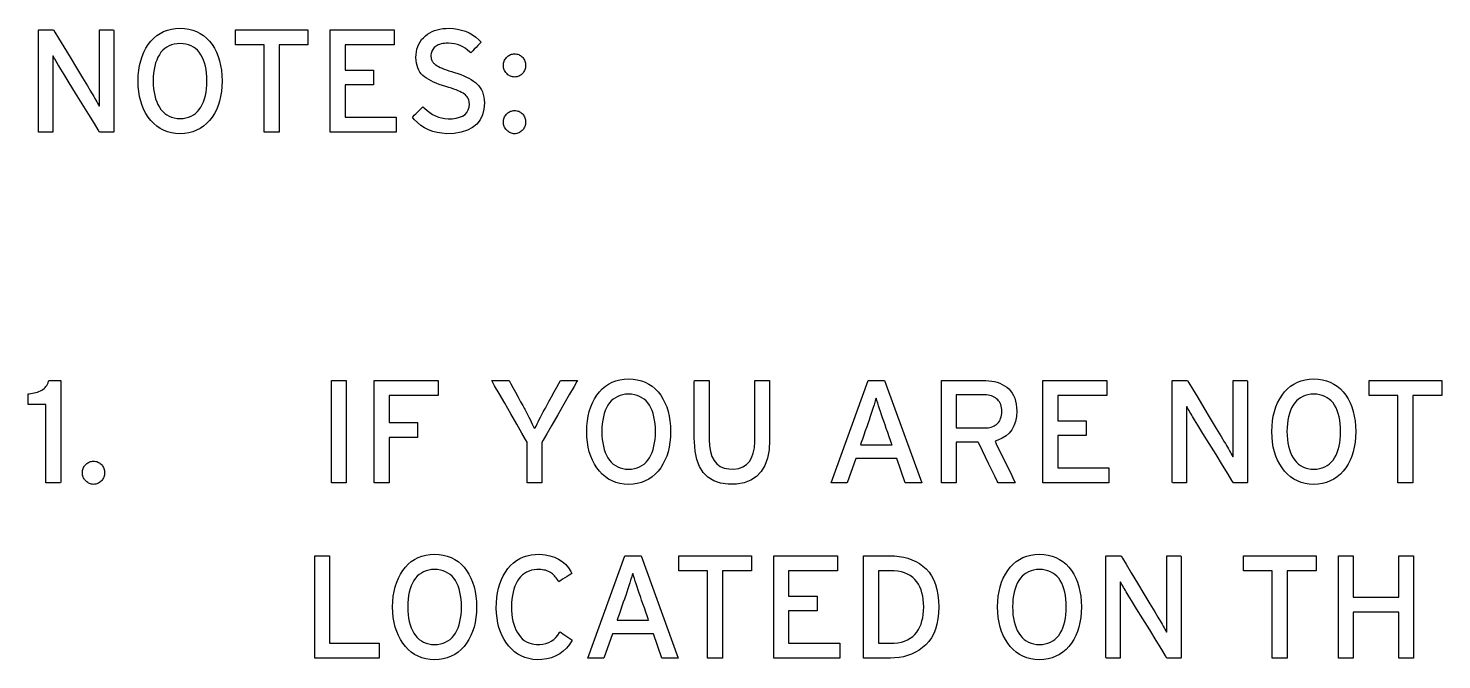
# Model space of a CAD drawing. Extents: x 1 to 47.7, y 0.2 to 35.
# Drawn here: x 1.015 to 4.641, y 27.646 to 29.267 of the extents above; entities that cross this region are included whole.
import ezdxf

# ---------------------------------------------------------------- set-up
doc = ezdxf.new("R2010")
doc.units = 0
doc.header["$MEASUREMENT"] = 0
doc.layers.add('7_0_____DWG', color=7, linetype='CONTINUOUS')

msp = doc.modelspace()

# ---------------------------------------------------------------- linework, layer by layer
at = {"layer": '7_0_____DWG'}
for points in [[(1.5121, 29.1313), (1.5116, 29.1173), (1.5104, 29.104), (1.5083, 29.0914), (1.5055, 29.0794), (1.502, 29.0682), (1.4976, 29.0576), (1.4925, 29.0477), (1.4866, 29.0384), (1.4799, 29.0298), (1.4725, 29.022), (1.4645, 29.0152), (1.4559, 29.0095), (1.4468, 29.0047), (1.437, 29.001), (1.4267, 28.9982), (1.4158, 28.9965), (1.4042, 28.9958), (1.3928, 28.9965), (1.382, 28.9982), (1.3718, 29.001), (1.3621, 29.0047), (1.3531, 29.0095), (1.3447, 29.0152), (1.3368, 29.022), (1.3296, 29.0298), (1.3229, 29.0384), (1.3168, 29.0477), (1.3116, 29.0576), (1.3071, 29.0682), (1.3035, 29.0794), (1.3006, 29.0914), (1.2985, 29.104), (1.2973, 29.1173), (1.2968, 29.1313), (1.2973, 29.1452), (1.2985, 29.1586), (1.3006, 29.1712), (1.3035, 29.1832), (1.3071, 29.1945), (1.3116, 29.2052), (1.3168, 29.2152), (1.3229, 29.2246), (1.3296, 29.2333), (1.3368, 29.2409), (1.3447, 29.2476), (1.3531, 29.2532), (1.3621, 29.2579), (1.3718, 29.2616), (1.382, 29.2642), (1.3928, 29.2659), (1.4042, 29.2666), (1.4158, 29.2659), (1.4267, 29.2642), (1.437, 29.2616), (1.4468, 29.2579), (1.4559, 29.2532), (1.4645, 29.2476), (1.4725, 29.2409), (1.4799, 29.2333), (1.4866, 29.2246), (1.4925, 29.2152), (1.4976, 29.2052), (1.502, 29.1945), (1.5055, 29.1832), (1.5083, 29.1712), (1.5104, 29.1586), (1.5116, 29.1452)], [(2.185, 29.0753), (2.1839, 29.0588), (2.1804, 29.0441), (2.1744, 29.0314), (2.1659, 29.0207), (2.155, 29.0118), (2.1416, 29.0049), (2.1258, 28.9999), (2.1075, 28.9968), (2.0884, 28.9959), (2.0759, 28.9969), (2.064, 28.9989), (2.0527, 29.0019), (2.042, 29.006), (2.0319, 29.0111), (2.0224, 29.0172), (2.0135, 29.0244), (2.0052, 29.0326), (2.0006, 29.0383), (2.0022, 29.04), (2.0053, 29.0431), (2.0094, 29.0471), (2.014, 29.0517), (2.0185, 29.0562), (2.0226, 29.0603), (2.0258, 29.0635), (2.0275, 29.0652), (2.0314, 29.0615), (2.038, 29.0554), (2.0449, 29.05), (2.0521, 29.0454), (2.0595, 29.0416), (2.0672, 29.0386), (2.0752, 29.0364), (2.0834, 29.0349), (2.0918, 29.0342), (2.1026, 29.0345), (2.1129, 29.0357), (2.1217, 29.038), (2.1293, 29.0412), (2.1355, 29.0454), (2.1403, 29.0506), (2.1437, 29.0568), (2.1458, 29.0639), (2.1466, 29.0721), (2.1464, 29.0757), (2.146, 29.0789), (2.1452, 29.082), (2.1441, 29.0849), (2.1427, 29.0877), (2.1409, 29.0904), (2.1388, 29.0929), (2.1365, 29.0953), (2.1337, 29.0976), (2.1304, 29.0998), (2.1267, 29.102), (2.1224, 29.1042), (2.1176, 29.1064), (2.1124, 29.1085), (2.1067, 29.1106), (2.1005, 29.1127), (2.0938, 29.1148), (2.0861, 29.117), (2.0775, 29.1196), (2.0694, 29.1224), (2.0618, 29.1253), (2.0547, 29.1284), (2.0482, 29.1316), (2.0422, 29.1349), (2.0367, 29.1384), (2.0317, 29.142), (2.0272, 29.1457), (2.0232, 29.1498), (2.0197, 29.1543), (2.0168, 29.1593), (2.0143, 29.1648), (2.0124, 29.1707), (2.011, 29.1771), (2.01, 29.184), (2.0096, 29.1913), (2.0098, 29.199), (2.0107, 29.2063), (2.0121, 29.2133), (2.0142, 29.2199), (2.0168, 29.2261), (2.0201, 29.2319), (2.0241, 29.2374), (2.0286, 29.2424), (2.0337, 29.2471), (2.0392, 29.2512), (2.0449, 29.2548), (2.051, 29.2579), (2.0574, 29.2605), (2.0641, 29.2627), (2.0711, 29.2644), (2.0785, 29.2656), (2.0862, 29.2663), (2.0946, 29.2666), (2.1057, 29.266), (2.1165, 29.2644), (2.1267, 29.262), (2.1365, 29.2587), (2.1459, 29.2545), (2.1548, 29.2494), (2.1632, 29.2434), (2.1712, 29.2365), (2.1766, 29.2309), (2.1751, 29.2294), (2.1722, 29.2263), (2.1682, 29.2222), (2.1637, 29.2176), (2.1592, 29.2129), (2.1551, 29.2086), (2.1518, 29.2052), (2.15, 29.2033), (2.1472, 29.2057), (2.1417, 29.2107), (2.1358, 29.2152), (2.1295, 29.2189), (2.123, 29.2221), (2.116, 29.2245), (2.1088, 29.2264), (2.1011, 29.2276), (2.0932, 29.2281), (2.0872, 29.228), (2.0825, 29.2277), (2.0781, 29.2271), (2.0741, 29.2264), (2.0703, 29.2253), (2.0669, 29.2241), (2.0638, 29.2227), (2.061, 29.221), (2.0585, 29.2191), (2.0563, 29.2169), (2.0543, 29.2146), (2.0526, 29.2122), (2.0512, 29.2097), (2.0501, 29.2071), (2.0492, 29.2043), (2.0485, 29.2014), (2.0481, 29.1985), (2.048, 29.1954), (2.0481, 29.1939), (2.0482, 29.1924), (2.0483, 29.191), (2.0486, 29.1896), (2.0488, 29.1883), (2.0492, 29.187), (2.0496, 29.1858), (2.0501, 29.1846), (2.0506, 29.1835), (2.0513, 29.1822), (2.052, 29.181), (2.0529, 29.1798), (2.0538, 29.1786), (2.0549, 29.1774), (2.0561, 29.1762), (2.0574, 29.1751), (2.0587, 29.1739), (2.0608, 29.1724), (2.064, 29.1704), (2.0677, 29.1683), (2.072, 29.1662), (2.0767, 29.1641), (2.082, 29.1619), (2.0877, 29.1598), (2.094, 29.1576), (2.1008, 29.1554), (2.1088, 29.153), (2.117, 29.1503), (2.1248, 29.1475), (2.1321, 29.1445), (2.139, 29.1414), (2.1454, 29.1381), (2.1515, 29.1347), (2.1571, 29.1311), (2.1622, 29.1274), (2.1669, 29.1234), (2.1711, 29.119), (2.1747, 29.1141), (2.1778, 29.1088), (2.1803, 29.103), (2.1823, 29.0968), (2.1837, 29.0901), (2.1846, 29.0829)], [(1.1981, 29), (1.1944, 29.006), (1.1845, 29.022), (1.1703, 29.0451), (1.1536, 29.0722), (1.1363, 29.1004), (1.1201, 29.1266), (1.107, 29.148), (1.0987, 29.1614), (1.096, 29.1658), (1.0936, 29.1699), (1.0912, 29.1739), (1.0889, 29.1777), (1.0866, 29.1815), (1.0845, 29.1852), (1.0824, 29.1887), (1.0804, 29.1921), (1.0785, 29.1954), (1.0777, 29.1933), (1.0778, 29.187), (1.0778, 29.1805), (1.0778, 29.1737), (1.0778, 29.1668), (1.0779, 29.1597), (1.078, 29.1524), (1.078, 29.1449), (1.0781, 29.1371), (1.0781, 29.1323), (1.0781, 29.1201), (1.0781, 29.1017), (1.0781, 29.0797), (1.0781, 29.0563), (1.0781, 29.0343), (1.0781, 29.0159), (1.0781, 29.0037), (1.0781, 29), (1.0764, 29), (1.0725, 29), (1.0672, 29), (1.061, 29), (1.0547, 29), (1.0489, 29), (1.0443, 29), (1.0416, 29), (1.0412, 29.0018), (1.0412, 29.0188), (1.0412, 29.0498), (1.0412, 29.0899), (1.0412, 29.1344), (1.0412, 29.1786), (1.0412, 29.2177), (1.0412, 29.2469), (1.0412, 29.2616), (1.0419, 29.2624), (1.0451, 29.2624), (1.0501, 29.2624), (1.0563, 29.2624), (1.063, 29.2624), (1.0693, 29.2624), (1.0748, 29.2624), (1.0786, 29.2624), (1.08, 29.2624), (1.0835, 29.2565), (1.0929, 29.2409), (1.1065, 29.2185), (1.1224, 29.1921), (1.1389, 29.1647), (1.1543, 29.1392), (1.1669, 29.1184), (1.1748, 29.1053), (1.1774, 29.1008), (1.1803, 29.0959), (1.183, 29.0912), (1.1856, 29.0867), (1.1881, 29.0823), (1.1905, 29.0781), (1.1927, 29.0741), (1.1949, 29.0702), (1.1969, 29.0666), (1.1977, 29.0687), (1.1976, 29.0752), (1.1975, 29.0818), (1.1975, 29.0887), (1.1974, 29.0958), (1.1974, 29.103), (1.1974, 29.1104), (1.1974, 29.118), (1.1973, 29.1258), (1.1973, 29.1306), (1.1973, 29.1428), (1.1973, 29.1611), (1.1973, 29.1831), (1.1973, 29.2063), (1.1973, 29.2283), (1.1973, 29.2466), (1.1973, 29.2587), (1.1974, 29.2624), (1.1991, 29.2624), (1.203, 29.2624), (1.2083, 29.2624), (1.2145, 29.2624), (1.2208, 29.2624), (1.2266, 29.2624), (1.2311, 29.2624), (1.2339, 29.2624), (1.2343, 29.2605), (1.2343, 29.2435), (1.2343, 29.2126), (1.2343, 29.1725), (1.2343, 29.128), (1.2343, 29.0838), (1.2343, 29.0447), (1.2343, 29.0154), (1.2343, 29.0008), (1.2336, 29), (1.2307, 29), (1.2259, 29), (1.2202, 29), (1.214, 29), (1.208, 29), (1.2029, 29), (1.1994, 29)], [(1.4733, 29.1313), (1.4731, 29.1416), (1.4723, 29.1514), (1.4711, 29.1606), (1.4694, 29.1693), (1.4673, 29.1775), (1.4646, 29.1851), (1.4615, 29.1922), (1.4579, 29.1988), (1.4538, 29.2048), (1.4492, 29.21), (1.4441, 29.2146), (1.4386, 29.2184), (1.4327, 29.2216), (1.4262, 29.2241), (1.4194, 29.2259), (1.412, 29.227), (1.4042, 29.2274), (1.3966, 29.227), (1.3894, 29.2259), (1.3827, 29.2241), (1.3763, 29.2216), (1.3705, 29.2184), (1.365, 29.2146), (1.36, 29.21), (1.3554, 29.2048), (1.3513, 29.1988), (1.3476, 29.1922), (1.3444, 29.1851), (1.3417, 29.1775), (1.3395, 29.1693), (1.3378, 29.1606), (1.3365, 29.1514), (1.3358, 29.1416), (1.3356, 29.1313), (1.3358, 29.1211), (1.3365, 29.1114), (1.3378, 29.1023), (1.3395, 29.0937), (1.3417, 29.0856), (1.3444, 29.078), (1.3476, 29.071), (1.3513, 29.0644), (1.3554, 29.0583), (1.36, 29.0529), (1.365, 29.0481), (1.3705, 29.0441), (1.3763, 29.0408), (1.3827, 29.0382), (1.3894, 29.0364), (1.3966, 29.0353), (1.4042, 29.0349), (1.412, 29.0353), (1.4194, 29.0364), (1.4262, 29.0382), (1.4327, 29.0408), (1.4386, 29.0441), (1.4441, 29.0481), (1.4492, 29.0529), (1.4538, 29.0583), (1.4579, 29.0644), (1.4615, 29.071), (1.4646, 29.078), (1.4673, 29.0856), (1.4694, 29.0937), (1.4711, 29.1023), (1.4723, 29.1114), (1.4731, 29.1211)], [(2.291, 29.171), (2.2908, 29.1681), (2.2904, 29.1654), (2.2898, 29.1628), (2.289, 29.1602), (2.288, 29.1578), (2.2867, 29.1555), (2.2853, 29.1534), (2.2836, 29.1513), (2.2818, 29.1493), (2.2798, 29.1474), (2.2777, 29.1458), (2.2754, 29.1445), (2.2731, 29.1433), (2.2706, 29.1425), (2.268, 29.1419), (2.2653, 29.1415), (2.2625, 29.1414), (2.2597, 29.1415), (2.257, 29.1419), (2.2545, 29.1425), (2.2521, 29.1433), (2.2498, 29.1445), (2.2476, 29.1458), (2.2455, 29.1474), (2.2435, 29.1493), (2.2416, 29.1513), (2.2398, 29.1534), (2.2382, 29.1555), (2.2369, 29.1578), (2.2358, 29.1602), (2.235, 29.1628), (2.2344, 29.1654), (2.234, 29.1681), (2.2339, 29.171), (2.234, 29.1739), (2.2344, 29.1767), (2.235, 29.1795), (2.2358, 29.1821), (2.2369, 29.1845), (2.2382, 29.1869), (2.2398, 29.1892), (2.2416, 29.1914), (2.2435, 29.1934), (2.2455, 29.1951), (2.2476, 29.1966), (2.2498, 29.1979), (2.2521, 29.199), (2.2545, 29.1998), (2.257, 29.2004), (2.2597, 29.2008), (2.2625, 29.201), (2.2653, 29.2008), (2.268, 29.2004), (2.2706, 29.1998), (2.2731, 29.199), (2.2754, 29.1979), (2.2777, 29.1966), (2.2798, 29.1951), (2.2818, 29.1934), (2.2836, 29.1914), (2.2853, 29.1892), (2.2867, 29.1869), (2.288, 29.1845), (2.289, 29.1821), (2.2898, 29.1795), (2.2904, 29.1767), (2.2908, 29.1739)], [(2.291, 29.0254), (2.2908, 29.0226), (2.2904, 29.0199), (2.2898, 29.0173), (2.289, 29.0148), (2.288, 29.0124), (2.2867, 29.0101), (2.2853, 29.008), (2.2836, 29.0059), (2.2818, 29.0039), (2.2798, 29.0021), (2.2777, 29.0006), (2.2754, 28.9992), (2.2731, 28.9981), (2.2706, 28.9972), (2.268, 28.9965), (2.2653, 28.996), (2.2625, 28.9958), (2.2597, 28.996), (2.257, 28.9965), (2.2545, 28.9972), (2.2521, 28.9981), (2.2498, 28.9992), (2.2476, 29.0006), (2.2455, 29.0021), (2.2435, 29.0039), (2.2416, 29.0059), (2.2398, 29.008), (2.2382, 29.0101), (2.2369, 29.0124), (2.2358, 29.0148), (2.235, 29.0173), (2.2344, 29.0199), (2.234, 29.0226), (2.2339, 29.0254), (2.234, 29.0284), (2.2344, 29.0312), (2.235, 29.034), (2.2358, 29.0366), (2.2369, 29.039), (2.2382, 29.0414), (2.2398, 29.0437), (2.2416, 29.0458), (2.2435, 29.0478), (2.2455, 29.0495), (2.2476, 29.051), (2.2498, 29.0523), (2.2521, 29.0534), (2.2545, 29.0542), (2.257, 29.0548), (2.2597, 29.0553), (2.2625, 29.0554), (2.2653, 29.0553), (2.268, 29.0548), (2.2706, 29.0542), (2.2731, 29.0534), (2.2754, 29.0523), (2.2777, 29.051), (2.2798, 29.0495), (2.2818, 29.0478), (2.2836, 29.0458), (2.2853, 29.0437), (2.2867, 29.0414), (2.288, 29.039), (2.289, 29.0366), (2.2898, 29.034), (2.2904, 29.0312), (2.2908, 29.0284)], [(1.06, 28.1), (1.06, 28.1077), (1.06, 28.1282), (1.06, 28.1575), (1.06, 28.1917), (1.06, 28.227), (1.06, 28.2592), (1.06, 28.2846), (1.06, 28.2992), (1.0596, 28.3012), (1.0563, 28.3012), (1.0506, 28.3012), (1.0434, 28.3012), (1.0355, 28.3012), (1.0278, 28.3012), (1.0213, 28.3012), (1.0167, 28.3012), (1.0149, 28.3012), (1.0149, 28.3023), (1.0149, 28.305), (1.0149, 28.309), (1.0149, 28.3136), (1.0149, 28.3183), (1.0149, 28.3227), (1.0149, 28.3261), (1.0149, 28.328), (1.0173, 28.3285), (1.0218, 28.329), (1.0262, 28.3297), (1.0305, 28.3306), (1.0346, 28.3317), (1.0385, 28.3329), (1.0423, 28.3343), (1.0459, 28.3359), (1.0494, 28.3377), (1.0526, 28.3396), (1.0555, 28.3417), (1.0581, 28.3442), (1.0604, 28.3469), (1.0624, 28.3498), (1.0642, 28.3531), (1.0656, 28.3566), (1.0668, 28.3604), (1.0676, 28.3624), (1.0698, 28.3624), (1.0737, 28.3624), (1.0786, 28.3624), (1.084, 28.3624), (1.0893, 28.3624), (1.0938, 28.3624), (1.0969, 28.3624), (1.0981, 28.3624), (1.0981, 28.3523), (1.0981, 28.3256), (1.0981, 28.2874), (1.0981, 28.2428), (1.0981, 28.1968), (1.0981, 28.1547), (1.0981, 28.1216), (1.0981, 28.1026), (1.0977, 28.1), (1.0949, 28.1), (1.0901, 28.1), (1.084, 28.1), (1.0774, 28.1), (1.0709, 28.1), (1.0653, 28.1), (1.0615, 28.1)], [(2.3329, 28.2037), (2.3329, 28.1998), (2.3329, 28.1896), (2.3329, 28.1748), (2.3329, 28.1576), (2.3329, 28.1397), (2.3329, 28.1231), (2.3329, 28.1097), (2.3329, 28.1016), (2.3327, 28.1), (2.3304, 28.1), (2.326, 28.1), (2.3201, 28.1), (2.3136, 28.1), (2.3071, 28.1), (2.3014, 28.1), (2.2971, 28.1), (2.295, 28.1), (2.2949, 28.1021), (2.2949, 28.1108), (2.2949, 28.1245), (2.2949, 28.1413), (2.2949, 28.1593), (2.2949, 28.1764), (2.2949, 28.1908), (2.2949, 28.2006), (2.2949, 28.2039), (2.2909, 28.2108), (2.2815, 28.2272), (2.2682, 28.2502), (2.2529, 28.2768), (2.2372, 28.3042), (2.2229, 28.3292), (2.2115, 28.349), (2.2048, 28.3606), (2.2041, 28.3624), (2.2072, 28.3624), (2.2125, 28.3624), (2.2195, 28.3624), (2.2272, 28.3624), (2.2347, 28.3624), (2.2413, 28.3624), (2.2462, 28.3624), (2.2484, 28.3624), (2.2494, 28.3606), (2.253, 28.3541), (2.2583, 28.3443), (2.2648, 28.3325), (2.2716, 28.3199), (2.2781, 28.3081), (2.2835, 28.2983), (2.287, 28.2918), (2.2887, 28.2887), (2.2923, 28.2818), (2.2958, 28.2751), (2.2991, 28.2686), (2.3023, 28.2624), (2.3052, 28.2565), (2.308, 28.2508), (2.3107, 28.2454), (2.3131, 28.2402), (2.3154, 28.2406), (2.3178, 28.2457), (2.3204, 28.251), (2.3231, 28.2566), (2.3261, 28.2625), (2.3293, 28.2687), (2.3326, 28.2752), (2.3362, 28.2819), (2.3399, 28.289), (2.3415, 28.2919), (2.3452, 28.2987), (2.3508, 28.3088), (2.3574, 28.3209), (2.3643, 28.3334), (2.3707, 28.3452), (2.376, 28.3548), (2.3793, 28.3609), (2.3803, 28.3624), (2.3827, 28.3624), (2.3877, 28.3624), (2.3943, 28.3624), (2.4018, 28.3624), (2.4093, 28.3624), (2.416, 28.3624), (2.4212, 28.3624), (2.4239, 28.3624), (2.4227, 28.3599), (2.4155, 28.3475), (2.4038, 28.3271), (2.3892, 28.3017), (2.3735, 28.2743), (2.3583, 28.2478), (2.3453, 28.2253), (2.3363, 28.2096)], [(2.6629, 28.2313), (2.6624, 28.2173), (2.6612, 28.204), (2.6591, 28.1914), (2.6563, 28.1795), (2.6528, 28.1682), (2.6484, 28.1576), (2.6433, 28.1477), (2.6374, 28.1384), (2.6307, 28.1298), (2.6233, 28.122), (2.6153, 28.1152), (2.6067, 28.1095), (2.5976, 28.1047), (2.5878, 28.101), (2.5775, 28.0982), (2.5666, 28.0965), (2.5551, 28.0958), (2.5436, 28.0965), (2.5328, 28.0982), (2.5226, 28.101), (2.5129, 28.1047), (2.5039, 28.1095), (2.4955, 28.1152), (2.4877, 28.122), (2.4804, 28.1298), (2.4737, 28.1384), (2.4677, 28.1477), (2.4624, 28.1576), (2.4579, 28.1682), (2.4543, 28.1795), (2.4514, 28.1914), (2.4493, 28.204), (2.4481, 28.2173), (2.4476, 28.2313), (2.4481, 28.2453), (2.4493, 28.2586), (2.4514, 28.2712), (2.4543, 28.2832), (2.4579, 28.2946), (2.4624, 28.3052), (2.4677, 28.3153), (2.4737, 28.3246), (2.4804, 28.3333), (2.4877, 28.3409), (2.4955, 28.3476), (2.5039, 28.3532), (2.5129, 28.3579), (2.5226, 28.3616), (2.5328, 28.3642), (2.5436, 28.3659), (2.5551, 28.3666), (2.5666, 28.3659), (2.5775, 28.3642), (2.5878, 28.3616), (2.5976, 28.3579), (2.6067, 28.3532), (2.6153, 28.3476), (2.6233, 28.3409), (2.6307, 28.3333), (2.6374, 28.3246), (2.6433, 28.3153), (2.6484, 28.3052), (2.6528, 28.2946), (2.6563, 28.2832), (2.6591, 28.2712), (2.6612, 28.2586), (2.6624, 28.2453)], [(2.9169, 28.2094), (2.9154, 28.1847), (2.9113, 28.1631), (2.9046, 28.1445), (2.8953, 28.1289), (2.8834, 28.1163), (2.869, 28.1067), (2.8519, 28.1001), (2.8322, 28.0965), (2.8106, 28.0962), (2.7907, 28.0993), (2.7735, 28.1054), (2.7588, 28.1145), (2.7467, 28.1266), (2.7371, 28.1417), (2.7301, 28.1598), (2.7257, 28.1809), (2.7238, 28.205), (2.7237, 28.2139), (2.7237, 28.2274), (2.7237, 28.2481), (2.7237, 28.2731), (2.7237, 28.2995), (2.7237, 28.3245), (2.7237, 28.3452), (2.7237, 28.3587), (2.7238, 28.3624), (2.7257, 28.3624), (2.7299, 28.3624), (2.7356, 28.3624), (2.7421, 28.3624), (2.7486, 28.3624), (2.7545, 28.3624), (2.7591, 28.3624), (2.7615, 28.3624), (2.7618, 28.3603), (2.7618, 28.3486), (2.7618, 28.3293), (2.7618, 28.3051), (2.7618, 28.2789), (2.7618, 28.2535), (2.7618, 28.2319), (2.7618, 28.2168), (2.7618, 28.2112), (2.7625, 28.1946), (2.7649, 28.18), (2.7688, 28.1675), (2.7743, 28.157), (2.7814, 28.1486), (2.7901, 28.1421), (2.8003, 28.1377), (2.8121, 28.1354), (2.8253, 28.1352), (2.8376, 28.137), (2.8483, 28.1409), (2.8574, 28.1467), (2.8649, 28.1545), (2.8708, 28.1642), (2.8751, 28.176), (2.8777, 28.1896), (2.8788, 28.2053), (2.8788, 28.2124), (2.8788, 28.226), (2.8788, 28.2469), (2.8788, 28.2722), (2.8788, 28.2989), (2.8788, 28.3241), (2.8788, 28.345), (2.8788, 28.3586), (2.8789, 28.3624), (2.8808, 28.3624), (2.885, 28.3624), (2.8907, 28.3624), (2.8972, 28.3624), (2.9037, 28.3624), (2.9096, 28.3624), (2.9142, 28.3624), (2.9166, 28.3624), (2.9169, 28.3603), (2.9169, 28.3485), (2.9169, 28.3289), (2.9169, 28.3044), (2.9169, 28.2779), (2.9169, 28.2522), (2.9169, 28.2303), (2.9169, 28.2151)], [(3.551, 28.2839), (3.55, 28.27), (3.5476, 28.2574), (3.5437, 28.2461), (3.5384, 28.2362), (3.5317, 28.2275), (3.5235, 28.2202), (3.5139, 28.2142), (3.5028, 28.2095), (3.4952, 28.2067), (3.4985, 28.2001), (3.5045, 28.1875), (3.5125, 28.1711), (3.5213, 28.1528), (3.5302, 28.1345), (3.538, 28.1184), (3.5438, 28.1063), (3.5467, 28.1003), (3.546, 28.1), (3.5423, 28.1), (3.5365, 28.1), (3.5294, 28.1), (3.5218, 28.1), (3.5145, 28.1), (3.5084, 28.1), (3.5043, 28.1), (3.5029, 28.1), (3.5007, 28.1045), (3.4955, 28.1153), (3.4882, 28.1304), (3.4797, 28.1478), (3.4711, 28.1657), (3.4631, 28.1821), (3.4568, 28.195), (3.4531, 28.2026), (3.4521, 28.2038), (3.4482, 28.2038), (3.4413, 28.2038), (3.4323, 28.2038), (3.4225, 28.2038), (3.4128, 28.2038), (3.4043, 28.2038), (3.3981, 28.2038), (3.3952, 28.2038), (3.3951, 28.2012), (3.3951, 28.192), (3.3951, 28.1779), (3.3951, 28.1609), (3.3951, 28.1429), (3.3951, 28.1259), (3.3951, 28.1119), (3.3951, 28.1026), (3.3951, 28.1), (3.3932, 28.1), (3.3892, 28.1), (3.3837, 28.1), (3.3774, 28.1), (3.3709, 28.1), (3.3651, 28.1), (3.3606, 28.1), (3.3581, 28.1), (3.3578, 28.103), (3.3578, 28.1222), (3.3578, 28.1549), (3.3578, 28.1963), (3.3578, 28.2415), (3.3578, 28.2856), (3.3578, 28.3237), (3.3578, 28.3509), (3.3578, 28.3623), (3.3613, 28.3624), (3.3717, 28.3624), (3.3872, 28.3624), (3.4056, 28.3624), (3.4249, 28.3624), (3.4429, 28.3624), (3.4577, 28.3624), (3.467, 28.3624), (3.4714, 28.3624), (3.4792, 28.362), (3.4867, 28.3611), (3.4938, 28.3597), (3.5007, 28.3578), (3.5072, 28.3554), (3.5135, 28.3525), (3.5194, 28.3491), (3.5251, 28.3452), (3.5304, 28.3408), (3.5351, 28.3357), (3.5393, 28.33), (3.5428, 28.3238), (3.5456, 28.317), (3.5479, 28.3096), (3.5495, 28.3016), (3.5506, 28.2931)], [(4.1067, 28.1), (4.103, 28.106), (4.0931, 28.122), (4.0789, 28.1451), (4.0622, 28.1722), (4.0449, 28.2004), (4.0287, 28.2266), (4.0156, 28.248), (4.0073, 28.2614), (4.0046, 28.2658), (4.0022, 28.2699), (3.9998, 28.2739), (3.9975, 28.2778), (3.9953, 28.2815), (3.9931, 28.2852), (3.991, 28.2887), (3.9891, 28.2921), (3.9871, 28.2954), (3.9864, 28.2933), (3.9864, 28.287), (3.9864, 28.2805), (3.9864, 28.2737), (3.9865, 28.2668), (3.9865, 28.2597), (3.9866, 28.2524), (3.9866, 28.2449), (3.9867, 28.2371), (3.9867, 28.2323), (3.9867, 28.2201), (3.9867, 28.2017), (3.9867, 28.1797), (3.9867, 28.1563), (3.9867, 28.1343), (3.9867, 28.1159), (3.9867, 28.1037), (3.9867, 28.1), (3.985, 28.1), (3.9811, 28.1), (3.9758, 28.1), (3.9696, 28.1), (3.9633, 28.1), (3.9575, 28.1), (3.9529, 28.1), (3.9502, 28.1), (3.9498, 28.1018), (3.9498, 28.1188), (3.9498, 28.1498), (3.9498, 28.1899), (3.9498, 28.2344), (3.9498, 28.2786), (3.9498, 28.3177), (3.9498, 28.3469), (3.9498, 28.3616), (3.9505, 28.3624), (3.9537, 28.3624), (3.9587, 28.3624), (3.9649, 28.3624), (3.9716, 28.3624), (3.978, 28.3624), (3.9834, 28.3624), (3.9872, 28.3624), (3.9886, 28.3624), (3.9921, 28.3565), (4.0015, 28.341), (4.0151, 28.3185), (4.031, 28.2921), (4.0475, 28.2647), (4.0629, 28.2392), (4.0755, 28.2184), (4.0834, 28.2053), (4.0861, 28.2008), (4.0889, 28.1959), (4.0916, 28.1912), (4.0942, 28.1867), (4.0967, 28.1823), (4.0991, 28.1781), (4.1013, 28.1741), (4.1035, 28.1702), (4.1055, 28.1666), (4.1063, 28.1687), (4.1062, 28.1752), (4.1061, 28.1819), (4.1061, 28.1887), (4.106, 28.1958), (4.106, 28.203), (4.106, 28.2104), (4.106, 28.218), (4.106, 28.2258), (4.106, 28.2306), (4.106, 28.2428), (4.106, 28.2611), (4.106, 28.2831), (4.106, 28.3063), (4.106, 28.3283), (4.106, 28.3466), (4.106, 28.3587), (4.106, 28.3624), (4.1077, 28.3624), (4.1116, 28.3624), (4.1169, 28.3624), (4.1231, 28.3624), (4.1294, 28.3624), (4.1352, 28.3624), (4.1397, 28.3624), (4.1425, 28.3624), (4.1429, 28.3605), (4.1429, 28.3435), (4.1429, 28.3126), (4.1429, 28.2725), (4.1429, 28.228), (4.1429, 28.1838), (4.1429, 28.1447), (4.1429, 28.1154), (4.1429, 28.1008), (4.1422, 28.1), (4.1393, 28.1), (4.1346, 28.1), (4.1288, 28.1), (4.1226, 28.1), (4.1166, 28.1), (4.1115, 28.1), (4.108, 28.1)], [(4.4207, 28.2313), (4.4202, 28.2173), (4.419, 28.204), (4.417, 28.1914), (4.4142, 28.1795), (4.4106, 28.1682), (4.4062, 28.1576), (4.4011, 28.1477), (4.3952, 28.1384), (4.3885, 28.1298), (4.3811, 28.122), (4.3731, 28.1152), (4.3646, 28.1095), (4.3554, 28.1047), (4.3456, 28.101), (4.3353, 28.0982), (4.3244, 28.0965), (4.3129, 28.0958), (4.3014, 28.0965), (4.2906, 28.0982), (4.2804, 28.101), (4.2708, 28.1047), (4.2617, 28.1095), (4.2533, 28.1152), (4.2455, 28.122), (4.2382, 28.1298), (4.2315, 28.1384), (4.2255, 28.1477), (4.2202, 28.1576), (4.2158, 28.1682), (4.2121, 28.1795), (4.2092, 28.1914), (4.2072, 28.204), (4.2059, 28.2173), (4.2054, 28.2313), (4.2059, 28.2453), (4.2072, 28.2586), (4.2092, 28.2712), (4.2121, 28.2832), (4.2158, 28.2946), (4.2202, 28.3052), (4.2255, 28.3153), (4.2315, 28.3246), (4.2382, 28.3333), (4.2455, 28.3409), (4.2533, 28.3476), (4.2617, 28.3532), (4.2708, 28.3579), (4.2804, 28.3616), (4.2906, 28.3642), (4.3014, 28.3659), (4.3129, 28.3666), (4.3244, 28.3659), (4.3353, 28.3642), (4.3456, 28.3616), (4.3554, 28.3579), (4.3646, 28.3532), (4.3731, 28.3476), (4.3811, 28.3409), (4.3885, 28.3333), (4.3952, 28.3246), (4.4011, 28.3153), (4.4062, 28.3052), (4.4106, 28.2946), (4.4142, 28.2832), (4.417, 28.2712), (4.419, 28.2586), (4.4202, 28.2453)], [(2.6241, 28.2313), (2.6239, 28.2416), (2.6231, 28.2514), (2.6219, 28.2606), (2.6202, 28.2693), (2.6181, 28.2775), (2.6154, 28.2851), (2.6123, 28.2923), (2.6087, 28.2988), (2.6046, 28.3048), (2.6, 28.31), (2.5949, 28.3146), (2.5894, 28.3184), (2.5835, 28.3216), (2.5771, 28.3241), (2.5702, 28.3259), (2.5628, 28.327), (2.5551, 28.3274), (2.5474, 28.327), (2.5402, 28.3259), (2.5335, 28.3241), (2.5271, 28.3216), (2.5213, 28.3184), (2.5158, 28.3146), (2.5108, 28.31), (2.5062, 28.3048), (2.5021, 28.2988), (2.4984, 28.2923), (2.4952, 28.2851), (2.4925, 28.2775), (2.4903, 28.2693), (2.4886, 28.2606), (2.4874, 28.2514), (2.4866, 28.2416), (2.4864, 28.2313), (2.4866, 28.2211), (2.4874, 28.2114), (2.4886, 28.2023), (2.4903, 28.1937), (2.4925, 28.1856), (2.4952, 28.178), (2.4984, 28.171), (2.5021, 28.1644), (2.5062, 28.1583), (2.5108, 28.1529), (2.5158, 28.1481), (2.5213, 28.1441), (2.5271, 28.1408), (2.5335, 28.1382), (2.5402, 28.1364), (2.5474, 28.1353), (2.5551, 28.1349), (2.5628, 28.1353), (2.5702, 28.1364), (2.5771, 28.1382), (2.5835, 28.1408), (2.5894, 28.1441), (2.5949, 28.1481), (2.6, 28.1529), (2.6046, 28.1583), (2.6087, 28.1644), (2.6123, 28.171), (2.6154, 28.178), (2.6181, 28.1856), (2.6202, 28.1937), (2.6219, 28.2023), (2.6231, 28.2114), (2.6239, 28.2211)], [(3.5125, 28.2828), (3.5123, 28.2877), (3.5117, 28.2922), (3.5109, 28.2965), (3.5097, 28.3005), (3.5082, 28.3041), (3.5065, 28.3075), (3.5044, 28.3105), (3.502, 28.3133), (3.4992, 28.3158), (3.4962, 28.3181), (3.493, 28.3201), (3.4895, 28.3218), (3.4858, 28.3231), (3.4819, 28.3241), (3.4777, 28.3249), (3.4733, 28.3253), (3.4692, 28.3254), (3.4655, 28.3254), (3.4573, 28.3254), (3.446, 28.3254), (3.4331, 28.3254), (3.4201, 28.3254), (3.4085, 28.3254), (3.3998, 28.3254), (3.3954, 28.3254), (3.3951, 28.3237), (3.3951, 28.3163), (3.3951, 28.3047), (3.3951, 28.2906), (3.3951, 28.2756), (3.3951, 28.2615), (3.3951, 28.2499), (3.3951, 28.2425), (3.3954, 28.2408), (3.3998, 28.2408), (3.4085, 28.2408), (3.4201, 28.2408), (3.4331, 28.2408), (3.446, 28.2408), (3.4573, 28.2408), (3.4655, 28.2408), (3.4692, 28.2408), (3.4732, 28.2409), (3.4775, 28.2413), (3.4817, 28.242), (3.4856, 28.243), (3.4892, 28.2443), (3.4927, 28.2458), (3.4959, 28.2477), (3.4989, 28.2499), (3.5016, 28.2523), (3.5041, 28.255), (3.5063, 28.2581), (3.5081, 28.2614), (3.5096, 28.2651), (3.5108, 28.2691), (3.5117, 28.2733), (3.5123, 28.2779)], [(4.3819, 28.2313), (4.3817, 28.2416), (4.381, 28.2514), (4.3797, 28.2606), (4.3781, 28.2693), (4.3759, 28.2775), (4.3732, 28.2851), (4.3701, 28.2923), (4.3665, 28.2988), (4.3624, 28.3048), (4.3578, 28.31), (4.3528, 28.3146), (4.3473, 28.3184), (4.3413, 28.3216), (4.3349, 28.3241), (4.328, 28.3259), (4.3207, 28.327), (4.3129, 28.3274), (4.3052, 28.327), (4.298, 28.3259), (4.2913, 28.3241), (4.285, 28.3216), (4.2791, 28.3184), (4.2736, 28.3146), (4.2686, 28.31), (4.2641, 28.3048), (4.2599, 28.2988), (4.2562, 28.2923), (4.253, 28.2851), (4.2503, 28.2775), (4.2481, 28.2693), (4.2464, 28.2606), (4.2452, 28.2514), (4.2444, 28.2416), (4.2442, 28.2313), (4.2444, 28.2211), (4.2452, 28.2114), (4.2464, 28.2023), (4.2481, 28.1937), (4.2503, 28.1856), (4.253, 28.178), (4.2562, 28.171), (4.2599, 28.1644), (4.2641, 28.1583), (4.2686, 28.1529), (4.2736, 28.1481), (4.2791, 28.1441), (4.285, 28.1408), (4.2913, 28.1382), (4.298, 28.1364), (4.3052, 28.1353), (4.3129, 28.1349), (4.3207, 28.1353), (4.328, 28.1364), (4.3349, 28.1382), (4.3413, 28.1408), (4.3473, 28.1441), (4.3528, 28.1481), (4.3578, 28.1529), (4.3624, 28.1583), (4.3665, 28.1644), (4.3701, 28.171), (4.3732, 28.178), (4.3759, 28.1856), (4.3781, 28.1937), (4.3797, 28.2023), (4.381, 28.2114), (4.3817, 28.2211)], [(3.2098, 28.2578), (3.2069, 28.2664), (3.2041, 28.2747), (3.2015, 28.2827), (3.199, 28.2902), (3.1966, 28.2975), (3.1944, 28.3043), (3.1923, 28.3109), (3.1904, 28.3171), (3.1887, 28.3135), (3.1868, 28.3071), (3.1848, 28.3004), (3.1826, 28.2933), (3.1802, 28.2858), (3.1776, 28.2779), (3.1749, 28.2697), (3.172, 28.261), (3.1705, 28.2565), (3.1688, 28.2515), (3.1659, 28.2432), (3.1623, 28.2329), (3.1585, 28.222), (3.1549, 28.2117), (3.152, 28.2034), (3.1503, 28.1983), (3.1505, 28.1974), (3.1562, 28.1974), (3.1667, 28.1974), (3.1802, 28.1974), (3.1949, 28.1974), (3.209, 28.1974), (3.2209, 28.1974), (3.2287, 28.1974), (3.2309, 28.1975), (3.2297, 28.2009), (3.2272, 28.2081), (3.2238, 28.2178), (3.22, 28.2287), (3.2162, 28.2395), (3.213, 28.2488), (3.2107, 28.2553)], [(1.2109, 28.1254), (1.2107, 28.1226), (1.2103, 28.1199), (1.2097, 28.1173), (1.2089, 28.1148), (1.2078, 28.1124), (1.2066, 28.1101), (1.2051, 28.108), (1.2035, 28.1059), (1.2016, 28.1039), (1.1996, 28.1021), (1.1975, 28.1006), (1.1953, 28.0992), (1.1929, 28.0981), (1.1905, 28.0972), (1.1879, 28.0965), (1.1852, 28.096), (1.1823, 28.0958), (1.1796, 28.096), (1.1769, 28.0965), (1.1744, 28.0972), (1.1719, 28.0981), (1.1696, 28.0992), (1.1674, 28.1006), (1.1653, 28.1021), (1.1634, 28.1039), (1.1614, 28.1059), (1.1596, 28.108), (1.1581, 28.1101), (1.1568, 28.1124), (1.1557, 28.1148), (1.1548, 28.1173), (1.1542, 28.1199), (1.1539, 28.1226), (1.1538, 28.1254), (1.1539, 28.1284), (1.1542, 28.1312), (1.1548, 28.134), (1.1557, 28.1366), (1.1568, 28.1391), (1.1581, 28.1414), (1.1596, 28.1437), (1.1614, 28.1458), (1.1634, 28.1478), (1.1653, 28.1495), (1.1674, 28.151), (1.1696, 28.1523), (1.1719, 28.1534), (1.1744, 28.1542), (1.1769, 28.1548), (1.1796, 28.1553), (1.1823, 28.1554), (1.1852, 28.1553), (1.1879, 28.1548), (1.1905, 28.1542), (1.1929, 28.1534), (1.1953, 28.1523), (1.1975, 28.151), (1.1996, 28.1495), (1.2016, 28.1478), (1.2035, 28.1458), (1.2051, 28.1437), (1.2066, 28.1414), (1.2078, 28.1391), (1.2089, 28.1366), (1.2097, 28.134), (1.2103, 28.1312), (1.2107, 28.1284)], [(2.1651, 27.7813), (2.1646, 27.7673), (2.1634, 27.754), (2.1613, 27.7414), (2.1585, 27.7294), (2.155, 27.7182), (2.1506, 27.7076), (2.1455, 27.6977), (2.1396, 27.6884), (2.1329, 27.6798), (2.1255, 27.672), (2.1175, 27.6652), (2.1089, 27.6595), (2.0998, 27.6547), (2.09, 27.651), (2.0797, 27.6482), (2.0688, 27.6465), (2.0573, 27.6458), (2.0458, 27.6465), (2.035, 27.6482), (2.0248, 27.651), (2.0151, 27.6547), (2.0061, 27.6595), (1.9977, 27.6652), (1.9898, 27.672), (1.9826, 27.6798), (1.9759, 27.6884), (1.9699, 27.6977), (1.9646, 27.7076), (1.9601, 27.7182), (1.9565, 27.7294), (1.9536, 27.7414), (1.9515, 27.754), (1.9503, 27.7673), (1.9498, 27.7813), (1.9503, 27.7952), (1.9515, 27.8086), (1.9536, 27.8212), (1.9565, 27.8332), (1.9601, 27.8445), (1.9646, 27.8552), (1.9699, 27.8652), (1.9759, 27.8746), (1.9826, 27.8832), (1.9898, 27.8909), (1.9977, 27.8976), (2.0061, 27.9032), (2.0151, 27.9079), (2.0248, 27.9116), (2.035, 27.9142), (2.0458, 27.9159), (2.0573, 27.9166), (2.0688, 27.9159), (2.0797, 27.9142), (2.09, 27.9116), (2.0998, 27.9079), (2.1089, 27.9032), (2.1175, 27.8976), (2.1255, 27.8909), (2.1329, 27.8832), (2.1396, 27.8746), (2.1455, 27.8652), (2.1506, 27.8552), (2.155, 27.8445), (2.1585, 27.8332), (2.1613, 27.8212), (2.1634, 27.8086), (2.1646, 27.7952)], [(2.4107, 27.6959), (2.4038, 27.6853), (2.3961, 27.6759), (2.3876, 27.6678), (2.3783, 27.661), (2.3682, 27.6554), (2.3573, 27.6511), (2.3455, 27.648), (2.3329, 27.6463), (2.3202, 27.6459), (2.3092, 27.6468), (2.2988, 27.6487), (2.2889, 27.6516), (2.2796, 27.6554), (2.2709, 27.6601), (2.2628, 27.6658), (2.2552, 27.6725), (2.2482, 27.6802), (2.2417, 27.6886), (2.2358, 27.6976), (2.2306, 27.7072), (2.2263, 27.7175), (2.2226, 27.7284), (2.2198, 27.74), (2.2177, 27.7522), (2.2163, 27.765), (2.2157, 27.7785), (2.216, 27.7922), (2.217, 27.8053), (2.2188, 27.8178), (2.2214, 27.8297), (2.2247, 27.8409), (2.2288, 27.8515), (2.2336, 27.8615), (2.2392, 27.8709), (2.2455, 27.8796), (2.2523, 27.8875), (2.2597, 27.8944), (2.2676, 27.9004), (2.2761, 27.9055), (2.2851, 27.9096), (2.2948, 27.9128), (2.3049, 27.915), (2.3157, 27.9163), (2.3278, 27.9165), (2.3411, 27.9153), (2.3534, 27.9129), (2.3648, 27.9093), (2.3752, 27.9043), (2.3846, 27.8981), (2.3931, 27.8907), (2.4006, 27.882), (2.4072, 27.872), (2.4091, 27.8673), (2.4066, 27.8657), (2.4024, 27.863), (2.3971, 27.8596), (2.3914, 27.8559), (2.3858, 27.8522), (2.3809, 27.8491), (2.3774, 27.8469), (2.3759, 27.8459), (2.374, 27.849), (2.3718, 27.8524), (2.3695, 27.8556), (2.3671, 27.8585), (2.3647, 27.8613), (2.3622, 27.8638), (2.3597, 27.8661), (2.3571, 27.8683), (2.3544, 27.8701), (2.3514, 27.8717), (2.3483, 27.8731), (2.345, 27.8743), (2.3415, 27.8753), (2.3378, 27.8761), (2.334, 27.8767), (2.3299, 27.8772), (2.3258, 27.8774), (2.3201, 27.8773), (2.3129, 27.8767), (2.306, 27.8753), (2.2996, 27.8734), (2.2936, 27.8708), (2.2881, 27.8675), (2.2829, 27.8636), (2.2782, 27.859), (2.2739, 27.8538), (2.2699, 27.8479), (2.2664, 27.8414), (2.2634, 27.8344), (2.2608, 27.8269), (2.2586, 27.819), (2.257, 27.8105), (2.2558, 27.8015), (2.2551, 27.792), (2.2548, 27.782), (2.255, 27.772), (2.2557, 27.7625), (2.2568, 27.7536), (2.2584, 27.7451), (2.2605, 27.7371), (2.263, 27.7297), (2.266, 27.7227), (2.2695, 27.7162), (2.2734, 27.7102), (2.2776, 27.7046), (2.2823, 27.6997), (2.2873, 27.6955), (2.2929, 27.6921), (2.2988, 27.6893), (2.3051, 27.6872), (2.3119, 27.6858), (2.3191, 27.685), (2.3272, 27.685), (2.3354, 27.6859), (2.3431, 27.6876), (2.3502, 27.6901), (2.3568, 27.6935), (2.3629, 27.6978), (2.3685, 27.7029), (2.3735, 27.7089), (2.378, 27.7158), (2.3797, 27.7174), (2.3823, 27.7155), (2.3864, 27.7127), (2.3915, 27.7092), (2.3969, 27.7055), (2.402, 27.7019), (2.4065, 27.6989), (2.4095, 27.6967)], [(3.351, 27.7812), (3.3504, 27.7654), (3.3487, 27.7507), (3.3461, 27.737), (3.3424, 27.7244), (3.3378, 27.7128), (3.3322, 27.7023), (3.3255, 27.6928), (3.3179, 27.6844), (3.3095, 27.677), (3.3005, 27.6706), (3.2912, 27.665), (3.2813, 27.6603), (3.271, 27.6565), (3.2603, 27.6536), (3.2491, 27.6515), (3.2375, 27.6503), (3.2271, 27.65), (3.2237, 27.65), (3.216, 27.65), (3.2055, 27.65), (3.1934, 27.65), (3.1813, 27.65), (3.1704, 27.65), (3.1622, 27.65), (3.1581, 27.65), (3.1579, 27.6553), (3.1579, 27.6781), (3.1579, 27.7141), (3.1579, 27.7579), (3.1579, 27.8044), (3.1579, 27.8483), (3.1579, 27.8842), (3.1579, 27.907), (3.1581, 27.9124), (3.1622, 27.9124), (3.1704, 27.9124), (3.1813, 27.9124), (3.1934, 27.9124), (3.2055, 27.9124), (3.216, 27.9124), (3.2237, 27.9124), (3.2271, 27.9124), (3.2377, 27.9122), (3.2495, 27.9111), (3.2609, 27.9091), (3.2717, 27.9063), (3.2821, 27.9026), (3.2919, 27.898), (3.3013, 27.8925), (3.3102, 27.8862), (3.3186, 27.8788), (3.326, 27.8704), (3.3325, 27.8608), (3.338, 27.8502), (3.3426, 27.8385), (3.3462, 27.8258), (3.3488, 27.812), (3.3504, 27.7971)], [(3.7169, 27.7813), (3.7164, 27.7673), (3.7152, 27.754), (3.7131, 27.7414), (3.7103, 27.7294), (3.7068, 27.7182), (3.7024, 27.7076), (3.6973, 27.6977), (3.6914, 27.6884), (3.6847, 27.6798), (3.6773, 27.672), (3.6693, 27.6652), (3.6607, 27.6595), (3.6516, 27.6547), (3.6418, 27.651), (3.6315, 27.6482), (3.6206, 27.6465), (3.609, 27.6458), (3.5976, 27.6465), (3.5868, 27.6482), (3.5766, 27.651), (3.5669, 27.6547), (3.5579, 27.6595), (3.5495, 27.6652), (3.5416, 27.672), (3.5344, 27.6798), (3.5277, 27.6884), (3.5217, 27.6977), (3.5164, 27.7076), (3.5119, 27.7182), (3.5083, 27.7294), (3.5054, 27.7414), (3.5033, 27.754), (3.5021, 27.7673), (3.5016, 27.7813), (3.5021, 27.7952), (3.5033, 27.8086), (3.5054, 27.8212), (3.5083, 27.8332), (3.5119, 27.8445), (3.5164, 27.8552), (3.5217, 27.8652), (3.5277, 27.8746), (3.5344, 27.8832), (3.5416, 27.8909), (3.5495, 27.8976), (3.5579, 27.9032), (3.5669, 27.9079), (3.5766, 27.9116), (3.5868, 27.9142), (3.5976, 27.9159), (3.609, 27.9166), (3.6206, 27.9159), (3.6315, 27.9142), (3.6418, 27.9116), (3.6516, 27.9079), (3.6607, 27.9032), (3.6693, 27.8976), (3.6773, 27.8909), (3.6847, 27.8832), (3.6914, 27.8746), (3.6973, 27.8652), (3.7024, 27.8552), (3.7068, 27.8445), (3.7103, 27.8332), (3.7131, 27.8212), (3.7152, 27.8086), (3.7164, 27.7952)], [(3.9364, 27.65), (3.9327, 27.656), (3.9229, 27.672), (3.9087, 27.6951), (3.892, 27.7222), (3.8746, 27.7504), (3.8585, 27.7766), (3.8453, 27.798), (3.8371, 27.8114), (3.8344, 27.8158), (3.8319, 27.8199), (3.8296, 27.8239), (3.8273, 27.8277), (3.825, 27.8315), (3.8229, 27.8352), (3.8208, 27.8387), (3.8188, 27.8421), (3.8169, 27.8454), (3.8161, 27.8433), (3.8161, 27.837), (3.8162, 27.8304), (3.8162, 27.8237), (3.8162, 27.8168), (3.8163, 27.8097), (3.8163, 27.8024), (3.8164, 27.7949), (3.8165, 27.7871), (3.8165, 27.7823), (3.8165, 27.7701), (3.8165, 27.7517), (3.8165, 27.7297), (3.8165, 27.7063), (3.8165, 27.6843), (3.8165, 27.6659), (3.8165, 27.6537), (3.8165, 27.65), (3.8147, 27.65), (3.8109, 27.65), (3.8055, 27.65), (3.7994, 27.65), (3.7931, 27.65), (3.7873, 27.65), (3.7827, 27.65), (3.78, 27.65), (3.7795, 27.6518), (3.7795, 27.6688), (3.7795, 27.6998), (3.7795, 27.7399), (3.7795, 27.7844), (3.7795, 27.8286), (3.7795, 27.8677), (3.7795, 27.8969), (3.7795, 27.9116), (3.7803, 27.9124), (3.7835, 27.9124), (3.7885, 27.9124), (3.7947, 27.9124), (3.8013, 27.9124), (3.8077, 27.9124), (3.8132, 27.9124), (3.8169, 27.9124), (3.8184, 27.9124), (3.8219, 27.9065), (3.8313, 27.8909), (3.8448, 27.8685), (3.8607, 27.8421), (3.8773, 27.8147), (3.8927, 27.7892), (3.9052, 27.7684), (3.9131, 27.7553), (3.9158, 27.7508), (3.9187, 27.7459), (3.9214, 27.7412), (3.924, 27.7367), (3.9265, 27.7323), (3.9288, 27.7281), (3.9311, 27.7241), (3.9332, 27.7202), (3.9353, 27.7165), (3.936, 27.7187), (3.936, 27.7252), (3.9359, 27.7318), (3.9359, 27.7387), (3.9358, 27.7458), (3.9358, 27.753), (3.9357, 27.7604), (3.9357, 27.768), (3.9357, 27.7758), (3.9357, 27.7806), (3.9357, 27.7928), (3.9357, 27.8111), (3.9357, 27.8331), (3.9357, 27.8563), (3.9357, 27.8783), (3.9357, 27.8965), (3.9357, 27.9087), (3.9358, 27.9124), (3.9375, 27.9124), (3.9413, 27.9124), (3.9467, 27.9124), (3.9528, 27.9124), (3.9591, 27.9124), (3.9649, 27.9124), (3.9695, 27.9124), (3.9722, 27.9124), (3.9727, 27.9105), (3.9727, 27.8935), (3.9727, 27.8626), (3.9727, 27.8225), (3.9727, 27.778), (3.9727, 27.7338), (3.9727, 27.6947), (3.9727, 27.6654), (3.9727, 27.6508), (3.972, 27.65), (3.969, 27.65), (3.9643, 27.65), (3.9585, 27.65), (3.9523, 27.65), (3.9464, 27.65), (3.9413, 27.65), (3.9378, 27.65)], [(2.1263, 27.7813), (2.1261, 27.7916), (2.1253, 27.8014), (2.1241, 27.8106), (2.1224, 27.8193), (2.1203, 27.8275), (2.1176, 27.8351), (2.1145, 27.8422), (2.1109, 27.8488), (2.1068, 27.8548), (2.1022, 27.86), (2.0971, 27.8646), (2.0916, 27.8684), (2.0857, 27.8716), (2.0793, 27.8741), (2.0724, 27.8759), (2.065, 27.877), (2.0573, 27.8774), (2.0496, 27.877), (2.0424, 27.8759), (2.0357, 27.8741), (2.0293, 27.8716), (2.0235, 27.8684), (2.018, 27.8646), (2.013, 27.86), (2.0084, 27.8548), (2.0043, 27.8488), (2.0006, 27.8422), (1.9974, 27.8351), (1.9947, 27.8275), (1.9925, 27.8193), (1.9908, 27.8106), (1.9895, 27.8014), (1.9888, 27.7916), (1.9886, 27.7813), (1.9888, 27.7711), (1.9895, 27.7614), (1.9908, 27.7523), (1.9925, 27.7437), (1.9947, 27.7356), (1.9974, 27.728), (2.0006, 27.721), (2.0043, 27.7144), (2.0084, 27.7083), (2.013, 27.7029), (2.018, 27.6981), (2.0235, 27.6941), (2.0293, 27.6908), (2.0357, 27.6882), (2.0424, 27.6864), (2.0496, 27.6853), (2.0573, 27.6849), (2.065, 27.6853), (2.0724, 27.6864), (2.0793, 27.6882), (2.0857, 27.6908), (2.0916, 27.6941), (2.0971, 27.6981), (2.1022, 27.7029), (2.1068, 27.7083), (2.1109, 27.7144), (2.1145, 27.721), (2.1176, 27.728), (2.1203, 27.7356), (2.1224, 27.7437), (2.1241, 27.7523), (2.1253, 27.7614), (2.1261, 27.7711)], [(2.5855, 27.8078), (2.5826, 27.8164), (2.5798, 27.8247), (2.5772, 27.8326), (2.5747, 27.8402), (2.5723, 27.8475), (2.5701, 27.8543), (2.568, 27.8609), (2.5661, 27.8671), (2.5643, 27.8635), (2.5625, 27.8571), (2.5604, 27.8504), (2.5582, 27.8433), (2.5558, 27.8358), (2.5533, 27.8279), (2.5506, 27.8196), (2.5477, 27.811), (2.5462, 27.8065), (2.5444, 27.8015), (2.5415, 27.7932), (2.538, 27.7829), (2.5342, 27.772), (2.5306, 27.7617), (2.5277, 27.7534), (2.5259, 27.7483), (2.5262, 27.7474), (2.5319, 27.7474), (2.5424, 27.7474), (2.5558, 27.7474), (2.5705, 27.7474), (2.5847, 27.7474), (2.5966, 27.7474), (2.6044, 27.7474), (2.6065, 27.7475), (2.6053, 27.7509), (2.6028, 27.7581), (2.5994, 27.7678), (2.5956, 27.7787), (2.5919, 27.7895), (2.5886, 27.7988), (2.5864, 27.8053)], [(3.3123, 27.7812), (3.312, 27.791), (3.3111, 27.8003), (3.3098, 27.8091), (3.3078, 27.8175), (3.3053, 27.8254), (3.3023, 27.8327), (3.2987, 27.8396), (3.2945, 27.846), (3.2897, 27.852), (3.2841, 27.8572), (3.2778, 27.8618), (3.2709, 27.8656), (3.2632, 27.8688), (3.2549, 27.8712), (3.2458, 27.8729), (3.2361, 27.874), (3.2271, 27.8743), (3.2256, 27.8743), (3.2221, 27.8743), (3.2174, 27.8743), (3.212, 27.8743), (3.2065, 27.8743), (3.2016, 27.8743), (3.1979, 27.8743), (3.1961, 27.8743), (3.1959, 27.8705), (3.1959, 27.8543), (3.1959, 27.8288), (3.1959, 27.7977), (3.1959, 27.7647), (3.1959, 27.7336), (3.1959, 27.708), (3.1959, 27.6918), (3.1961, 27.6881), (3.1979, 27.6881), (3.2016, 27.6881), (3.2065, 27.6881), (3.212, 27.6881), (3.2174, 27.6881), (3.2221, 27.6881), (3.2256, 27.6881), (3.2271, 27.6881), (3.2361, 27.6884), (3.2458, 27.6895), (3.2549, 27.6912), (3.2632, 27.6937), (3.2709, 27.6969), (3.2778, 27.7009), (3.2841, 27.7055), (3.2897, 27.7109), (3.2945, 27.7169), (3.2987, 27.7233), (3.3023, 27.7301), (3.3053, 27.7375), (3.3078, 27.7453), (3.3098, 27.7535), (3.3111, 27.7623), (3.312, 27.7715)], [(3.6781, 27.7813), (3.6779, 27.7916), (3.6771, 27.8014), (3.6759, 27.8106), (3.6742, 27.8193), (3.6721, 27.8275), (3.6694, 27.8351), (3.6663, 27.8422), (3.6627, 27.8488), (3.6586, 27.8548), (3.654, 27.86), (3.6489, 27.8646), (3.6434, 27.8684), (3.6375, 27.8716), (3.6311, 27.8741), (3.6242, 27.8759), (3.6168, 27.877), (3.609, 27.8774), (3.6014, 27.877), (3.5942, 27.8759), (3.5875, 27.8741), (3.5811, 27.8716), (3.5753, 27.8684), (3.5698, 27.8646), (3.5648, 27.86), (3.5602, 27.8548), (3.5561, 27.8488), (3.5524, 27.8422), (3.5492, 27.8351), (3.5465, 27.8275), (3.5443, 27.8193), (3.5426, 27.8106), (3.5413, 27.8014), (3.5406, 27.7916), (3.5404, 27.7813), (3.5406, 27.7711), (3.5413, 27.7614), (3.5426, 27.7523), (3.5443, 27.7437), (3.5465, 27.7356), (3.5492, 27.728), (3.5524, 27.721), (3.5561, 27.7144), (3.5602, 27.7083), (3.5648, 27.7029), (3.5698, 27.6981), (3.5753, 27.6941), (3.5811, 27.6908), (3.5875, 27.6882), (3.5942, 27.6864), (3.6014, 27.6853), (3.609, 27.6849), (3.6168, 27.6853), (3.6242, 27.6864), (3.6311, 27.6882), (3.6375, 27.6908), (3.6434, 27.6941), (3.6489, 27.6981), (3.654, 27.7029), (3.6586, 27.7083), (3.6627, 27.7144), (3.6663, 27.721), (3.6694, 27.728), (3.6721, 27.7356), (3.6742, 27.7437), (3.6759, 27.7523), (3.6771, 27.7614), (3.6779, 27.7711)]]:
    msp.add_lwpolyline(points, close=True, dxfattribs=at)
for points in [[(1.6584, 29.2239), (1.6584, 29), (1.6203, 29), (1.6203, 29.2239), (1.5462, 29.2239), (1.5462, 29.2624), (1.7326, 29.2624), (1.7326, 29.2239), (1.6584, 29.2239)], [(1.7899, 29), (1.7899, 29.2624), (1.9537, 29.2624), (1.9537, 29.2243), (1.8279, 29.2243), (1.8279, 29.1591), (1.901, 29.1591), (1.901, 29.121), (1.8279, 29.121), (1.8279, 29.0381), (1.9592, 29.0381), (1.9592, 29), (1.7899, 29)], [(1.7928, 28.1), (1.7928, 28.3624), (1.8309, 28.3624), (1.8309, 28.1), (1.7928, 28.1)], [(1.9405, 28.3239), (1.9405, 28.2551), (2.0136, 28.2551), (2.0136, 28.2166), (1.9405, 28.2166), (1.9405, 28.1), (1.9025, 28.1), (1.9025, 28.3624), (2.0663, 28.3624), (2.0663, 28.3239), (1.9405, 28.3239)], [(3.2649, 28.1), (3.243, 28.1623), (3.1379, 28.1623), (3.1161, 28.1), (3.0752, 28.1), (3.1697, 28.3624), (3.2115, 28.3624), (3.3071, 28.1), (3.2649, 28.1)], [(3.618, 28.1), (3.618, 28.3624), (3.7818, 28.3624), (3.7818, 28.3243), (3.656, 28.3243), (3.656, 28.2591), (3.7291, 28.2591), (3.7291, 28.221), (3.656, 28.221), (3.656, 28.1381), (3.7873, 28.1381), (3.7873, 28.1), (3.618, 28.1)], [(4.567, 28.3239), (4.567, 28.1), (4.5289, 28.1), (4.5289, 28.3239), (4.4548, 28.3239), (4.4548, 28.3624), (4.6412, 28.3624), (4.6412, 28.3239), (4.567, 28.3239)], [(1.75, 27.65), (1.75, 27.9124), (1.7881, 27.9124), (1.7881, 27.6884), (1.9148, 27.6884), (1.9148, 27.65), (1.75, 27.65)], [(2.6406, 27.65), (2.6186, 27.7123), (2.5135, 27.7123), (2.4917, 27.65), (2.4509, 27.65), (2.5454, 27.9124), (2.5871, 27.9124), (2.6827, 27.65), (2.6406, 27.65)], [(2.7959, 27.8739), (2.7959, 27.65), (2.7578, 27.65), (2.7578, 27.8739), (2.6837, 27.8739), (2.6837, 27.9124), (2.8701, 27.9124), (2.8701, 27.8739), (2.7959, 27.8739)], [(2.9274, 27.65), (2.9274, 27.9124), (3.0911, 27.9124), (3.0911, 27.8743), (2.9654, 27.8743), (2.9654, 27.8091), (3.0385, 27.8091), (3.0385, 27.771), (2.9654, 27.771), (2.9654, 27.6881), (3.0967, 27.6881), (3.0967, 27.65), (2.9274, 27.65)], [(4.2446, 27.8739), (4.2446, 27.65), (4.2065, 27.65), (4.2065, 27.8739), (4.1324, 27.8739), (4.1324, 27.9124), (4.3188, 27.9124), (4.3188, 27.8739), (4.2446, 27.8739)], [(4.5312, 27.65), (4.5312, 27.7677), (4.4141, 27.7677), (4.4141, 27.65), (4.3761, 27.65), (4.3761, 27.9124), (4.4141, 27.9124), (4.4141, 27.8062), (4.5312, 27.8062), (4.5312, 27.9124), (4.5692, 27.9124), (4.5692, 27.65), (4.5312, 27.65)]]:
    msp.add_lwpolyline(points, dxfattribs=at)

doc.saveas('drawing.dxf')
